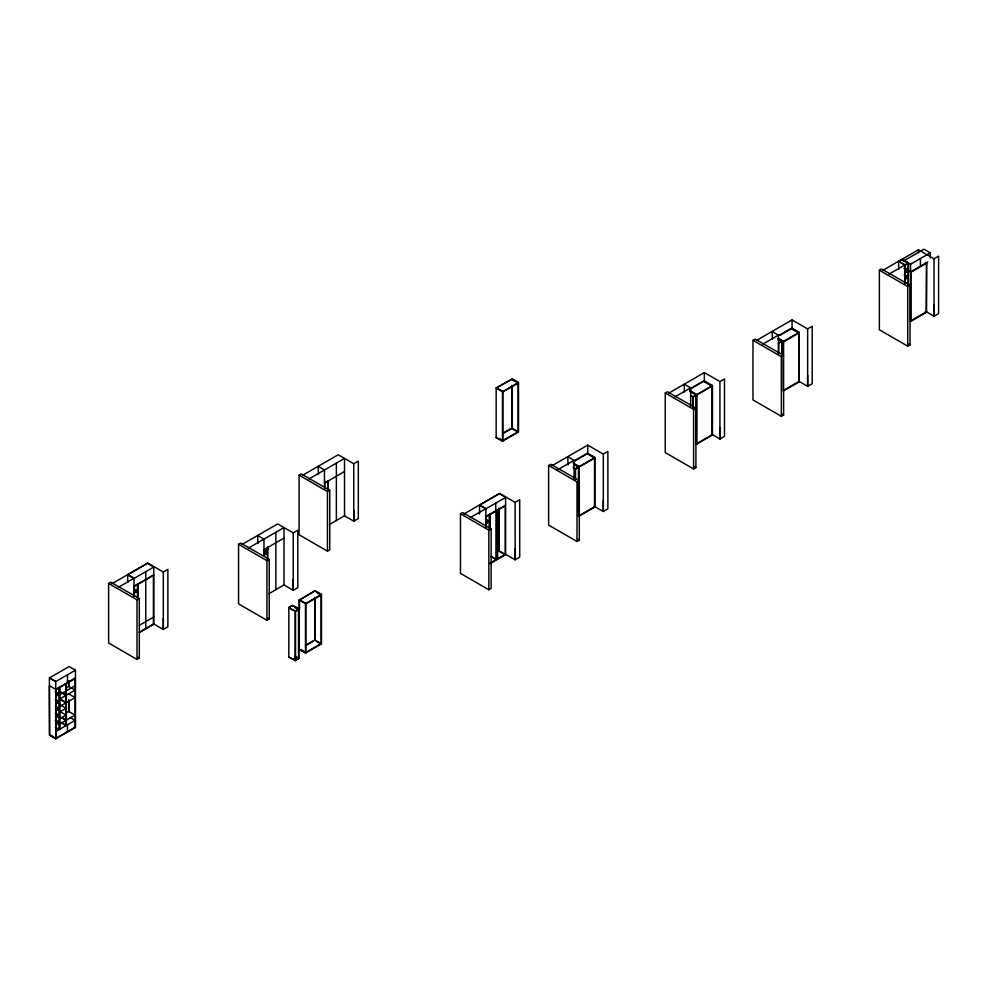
<?xml version="1.0" encoding="UTF-8"?>
<svg xmlns="http://www.w3.org/2000/svg" width="988" height="988" viewBox="0 0 988 988"><rect width="100%" height="100%" fill="white"/><g stroke="black" fill="none" stroke-linecap="round" stroke-linejoin="round"><path stroke-width="1.48" d="M711.521 384.987L711.15 385.629L703.691 381.331L690.958 388.679M778.692 335.587L791.783 328.016L799.243 332.326L783.225 341.576L778.297 338.736M689.686 388.988L704.061 380.689L712.447 385.53L692.699 396.929L690.649 395.743M573.077 461.507L587.452 453.196L594.912 457.506L575.164 468.905L574.04 468.263M925.633 311.677L926.188 312.43L926.571 262.734L926.571 312.208L910.541 321.458L910.541 264.241L930.288 252.842L930.288 258.004M108.631 583.451L110.767 582.204L139.296 598.506L139.296 658.094L136.999 659.416L108.631 643.027L108.631 583.451L136.999 599.827L139.296 598.506M299.08 475.166L301.217 473.931L329.745 490.233L329.745 549.81L327.448 551.143L299.08 534.755L299.08 475.166L327.448 491.555L329.745 490.233M112.076 583.624L147.731 563.037L163.304 572.027L167.874 569.397L167.874 626.812L163.304 629.442L154.214 624.206M302.526 475.351L338.18 454.764L353.753 463.755L358.323 461.124L358.323 518.539L353.753 521.17L344.516 515.835L329.375 524.579M118.399 587.28L134.035 578.264L134.035 596.69M153.782 567.05L134.035 578.449L127.699 574.794L147.447 563.395L153.782 567.05L153.782 624.28L139.407 632.579M308.849 479.007L344.516 458.42L344.516 515.835M134.035 586.193L153.782 574.794M134.331 586.366L137.468 584.563M138.135 584.266L153.412 575.448M134.331 592.738L137.468 590.923L133.664 588.737M134.331 593.072L137.468 591.269L133.664 589.07M324.484 483.12L344.516 471.56M496.149 388.049L512.167 378.799L518.502 382.455L518.502 431.929L502.484 441.179L496.149 437.523L496.149 388.049L502.484 391.705L518.502 382.455M514.328 380.911L511.796 379.441L496.519 387.839L502.855 391.495L502.855 440.969L496.149 437.523M238.565 544.302L240.714 543.067L269.23 559.369L269.23 618.957L266.945 620.279L238.565 603.89L238.565 544.302L266.945 560.69L269.23 559.369M502.855 391.927L518.132 383.097M242.011 544.487L277.677 523.899L293.251 532.89L297.808 530.26L297.808 587.675L293.251 590.305L284.013 584.97L268.872 593.714M248.346 548.142L284.013 527.555L284.013 584.97M263.981 549.661L284.013 538.102M268.267 549.353L267.97 546.611M139.407 625.305L153.782 617.006M264.278 554.774L267.402 552.971L263.611 550.773M139.382 632.159L153.412 624.058M75.483 670.197L55.736 681.596L49.4 677.941L69.148 666.542L75.483 670.197L75.483 727.415L55.736 738.814L49.4 735.158L49.4 677.743L55.736 681.399L55.736 738.814M75.483 677.941L55.736 689.34L49.4 685.684L49.696 734.986L56.032 738.641L56.032 689.167M56.032 689.513L59.157 687.71M59.836 687.401L75.113 678.583M502.892 433.213L511.796 428.063L518.132 431.719L502.855 440.537L500.323 439.08M504.164 432.905L512.167 428.273L512.167 386.296M66.27 687.895L68.777 686.462L75.113 690.118L59.836 698.936M56.032 695.873L59.157 694.07L55.365 691.872M56.032 696.219L59.157 694.416L55.365 692.218M59.836 694.527L75.113 685.709M56.032 703.32L59.157 701.517L55.365 699.319M56.032 703.666L59.157 701.863L55.365 699.665M59.836 706.408L66.06 702.814L59.725 699.158M56.032 710.249L59.157 708.445L55.365 706.247M56.032 710.594L59.157 708.791L55.365 706.593M59.836 711.879L66.06 708.285L59.725 704.629M56.032 717.177L59.157 715.374L55.365 713.175M56.032 717.523L59.157 715.707L55.365 713.521M66.27 712.891L68.777 711.446L75.113 715.102L66.357 720.166L62.553 717.967M59.836 718.659L66.06 715.065L59.725 711.409M56.032 724.105L59.157 722.29L55.365 720.104M56.032 724.451L59.157 722.636L55.365 720.45M59.836 723.92L66.06 720.326L60.984 717.399M56.032 731.379L75.483 720.141M56.032 738.209L75.113 727.205M299.142 599.975L315.16 590.725L321.495 594.381L321.495 643.855L305.477 653.105L299.142 649.449L299.142 599.975L305.477 603.631L321.495 594.381M299.512 600.185L314.789 590.935L321.125 594.591L321.125 644.065L316.049 641.138M288.829 607.534L292.559 605.385L298.882 609.04L298.882 658.514L295.165 660.676L288.829 657.008L288.829 607.534L295.165 611.189L298.882 609.04M752.967 340.329L755.104 339.094L783.632 355.384L781.335 356.705L752.967 340.329L752.967 399.918L781.335 416.294L783.632 414.972L783.595 341.354L778.618 338.489M665.245 392.989L667.382 391.754L695.91 408.044L695.91 467.633L693.613 468.954L665.245 452.578L665.245 392.989L693.613 409.378L695.91 408.044M756.413 340.514L792.067 319.927L807.641 328.918L812.21 326.275L812.21 383.69L807.641 386.333L798.563 381.084M879.357 270.206L881.506 268.958L910.022 285.26L910.022 344.849L907.725 346.171L879.357 329.782L879.357 270.206L907.725 286.582L910.022 285.26M668.691 393.175L704.345 372.587L719.919 381.578L724.488 378.947L724.488 436.363L719.919 438.993L712.138 434.498M460.47 513.797L462.606 512.562L491.135 528.852L491.135 588.44L488.838 589.762L460.47 573.386L460.47 513.797L488.838 530.173L491.135 528.852M882.803 270.379L918.457 249.791L934.03 258.794L938.6 256.151L938.6 313.567L934.03 316.209L926.25 311.702M305.848 603.841L321.125 595.023M904.316 261.314L901.785 259.856L898.808 261.573L905.144 264.796L905.144 283.803M463.915 513.982L499.57 493.395L515.143 502.386L519.713 499.743L519.713 557.158L515.143 559.801L504.769 553.799M295.536 611.411L298.512 609.682L294.72 607.496M548.636 465.509L550.773 464.274L579.301 480.563L577.004 481.885L548.636 465.509L548.636 525.097L577.004 541.473L579.301 540.152L579.264 466.534L573.052 462.952M552.082 465.694L587.736 445.106L603.31 454.097L607.879 451.454L607.879 508.869L603.31 511.512L594.22 506.264M762.748 344.17L778.371 335.142L778.371 353.568M772.418 339.205L772.036 331.486L778.371 335.142M779.964 335.278L791.413 328.671L798.872 332.968L783.595 341.786M675.026 396.83L690.649 387.802L690.649 406.241M889.138 274.047L908.491 262.87L908.491 285.359M905.144 265.229L908.12 263.512M898.808 269.082L898.438 261.363L904.773 265.019L904.773 283.445M470.251 517.638L485.874 508.61L485.874 527.049M505.621 497.409L485.874 508.808L479.551 505.152L499.298 493.741L505.621 497.409L505.621 554.626L489.974 563.654M557.109 470.103L574.04 460.322L574.04 478.76M778.371 343.083L782.101 340.922L782.101 355.915M574.349 461.198L585.81 454.579M778.754 343.293L781.73 341.576M905.144 271.861L908.12 270.132L904.316 267.946M905.144 272.293L908.12 270.564M904.773 272.96L908.491 270.798M905.144 273.17L908.12 271.453M485.874 516.551L505.621 505.152M693.07 397.139L696.058 395.422M696.799 394.99L712.076 386.172M486.182 516.724L489.307 514.909M489.974 514.612L505.251 505.794M927.818 262.005L910.541 271.984L904.316 268.378M910.911 272.206L926.188 263.376M905.144 278.789L908.12 277.06L904.316 274.874M575.535 469.115L578.511 467.398M579.264 466.966L594.541 458.148L587.082 453.418L594.541 457.716L594.541 507.202M496.47 515.205L498.915 513.785M905.144 279.209L908.12 277.492L904.316 275.294M486.182 523.084L489.307 521.281L485.503 519.083M486.182 523.43L489.307 521.615L485.503 519.429M498.915 519.243L497.705 519.935L497.705 515.205M305.872 645.127L314.789 639.977L321.125 643.645L305.848 652.463M307.144 644.818L313.517 641.15M288.829 657.008L295.536 660.453L295.536 610.979C282.432 607.25 293.819 603.137 298.512 609.25L298.512 658.737L294.72 656.538M496.371 552.218L498.915 550.748L505.251 554.404L489.974 563.234M498.915 508.215L498.915 551.181L499.298 508.993M783.595 390.408L798.872 381.59M696.799 443.612L712.076 434.794M712.447 385.53L712.447 435.004L696.058 444.464L696.058 394.99L690.069 391.532M910.911 320.816L926.188 311.998M579.264 515.588L594.541 506.77M930.288 252.842L923.953 249.186L904.205 260.585L910.541 264.241M925.262 262.425L926.188 262.956M902.155 259.202L908.491 262.87M904.316 268.822L908.12 271.021M904.316 281.79L908.12 283.988M925.262 311.455L926.571 312.208M908.713 344.096L910.022 344.849M777.927 338.946L781.73 341.144L781.73 355.248M782.323 414.219L783.632 414.972M690.649 387.802L684.314 384.147L684.314 392.088M689.612 390.408L696.799 394.558L696.799 444.044M690.439 391.322L696.429 394.78L696.429 444.254M690.674 395.336L693.07 396.719L693.07 407.772M711.521 434.461L712.447 435.004M694.601 466.879L695.91 467.633M574.04 460.322L567.705 456.666L568.075 464.817M573.917 463.891L578.882 466.756L578.882 516.23M573.546 464.101L578.511 466.966L578.511 516.44L594.912 506.98L594.912 457.506M573.052 467.25L575.535 468.695L575.535 479.76M577.992 539.399L579.301 540.152M485.874 508.61L479.551 504.954L479.551 514.019M498.915 551.181L505.251 554.836L505.251 505.362M491.431 556.54L496.495 559.467L496.495 510.845M491.135 556.713L496.198 559.64L496.198 511.018M325.385 481.526L327.917 482.996M264.87 548.809L267.402 550.279M263.611 549.6L267.402 551.786M263.611 549.933L267.402 552.131M263.611 550.995L267.402 553.181L264.278 554.997L264.278 549.489M317.321 592.825L319.853 594.294M267.921 618.192L269.23 618.957M300.784 649.536L303.316 650.993M300.784 649.968L304.576 652.154M294.72 656.106L298.512 658.304L295.536 660.021L293.004 658.564M134.035 578.264L127.699 574.608L127.699 582.537M137.987 657.341L139.296 658.094M68.777 693.934L75.113 697.59L66.357 702.641L60.021 698.985M61.281 692.242L66.357 695.169M59.725 691.686L66.06 695.342M70.037 717.436L75.113 720.363M61.281 722.487L66.357 725.414L66.357 683.634M60.984 722.66L66.06 725.587L66.06 683.807M55.365 727.378L59.157 729.564L59.157 687.364M49.696 734.64L52.228 736.109M934.03 305.131L934.043 316.209L934.03 258.794M807.641 375.255L807.653 386.333L807.641 328.918M719.919 427.928L719.931 439.005M603.31 500.447L603.322 511.512L603.31 454.097M515.143 548.735L515.156 559.801L515.143 502.386M353.753 510.104L353.766 521.182L353.753 463.755M293.251 579.24L293.263 590.318L293.251 532.89M163.304 618.377L163.316 629.455L163.304 572.027M920.421 258.547L920.421 266.291M918.457 249.791L918.457 252.817M910.911 271.774L910.911 321.248M908.12 285.124L908.12 263.08L901.785 259.856M907.725 286.582L907.725 346.171M799.243 332.326L799.243 381.8L783.225 391.05L783.225 341.576M798.872 382.01L798.872 332.548L791.413 328.671M792.067 319.927L792.067 328.992M781.335 356.705L781.335 416.294M778.754 342.861L778.754 353.926M719.919 381.578L719.919 438.993M712.076 435.214L712.076 385.752L703.691 381.331M704.345 372.587L704.345 381.652M693.613 409.378L693.613 468.954M692.699 396.929L692.699 407.426M587.736 445.106L587.736 454.171M577.004 481.885L577.004 541.473M575.164 468.905L575.164 479.402M511.796 379.441L518.132 382.677L518.132 432.151L511.796 428.496L511.796 385.518M502.484 391.705L502.484 441.179M497.619 510.203L497.619 558.825M495.754 503.102L495.754 510.845M489.974 514.18L489.974 529.803M489.603 514.402L489.603 529.395M489.307 514.575L489.307 528.728M488.838 530.173L488.838 589.762M486.182 516.378L486.182 527.691M336.365 463.125L336.365 520.54M328.214 480.971L328.214 490.134M327.917 481.144L327.917 490.097M327.448 491.555L327.448 551.143M324.78 482.947L324.78 489.06M324.484 487.245L324.484 469.979L318.148 466.324L318.445 474.438M315.16 598.222L314.789 640.409L314.789 597.444M305.848 652.895L305.848 603.409L299.512 599.753L299.512 609.3M305.477 603.631L305.477 653.105M295.165 611.189L295.165 660.676M275.862 532.273L275.862 589.675M267.711 547.513L267.711 559.603M267.402 547.685L267.402 559.579M266.945 560.69L266.945 620.279M263.981 556.392L263.981 539.127L257.646 535.471L257.942 543.573M153.412 575.016L153.412 624.49M145.779 571.682L145.779 579.425M145.779 579.857L145.779 628.467M138.135 583.834L138.135 597.691M137.764 584.044L137.764 597.616M137.468 584.217L137.468 598.37M136.999 599.827L136.999 659.416M134.331 586.032L134.331 595.925M75.113 678.151L75.113 727.625M69.148 681.782L69.148 686.277M69.148 701.27L69.148 711.768M68.777 680.695L68.777 686.462M68.777 699.763L68.777 711.446M67.468 674.816L67.468 682.56M67.468 724.772L67.468 731.614M59.836 686.969L59.836 729.181M59.465 687.191L59.465 729.391"/></g></svg>
